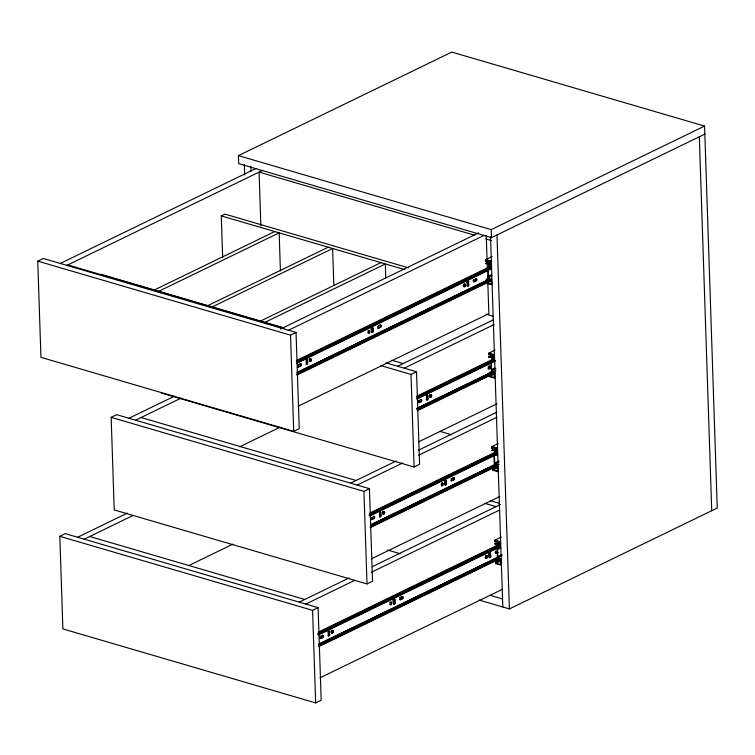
<?xml version="1.0" encoding="UTF-8"?>
<svg xmlns="http://www.w3.org/2000/svg" width="755" height="755" viewBox="0 0 755 755"><rect width="100%" height="100%" fill="white"/><g stroke="black" fill="none" stroke-linecap="round" stroke-linejoin="round"><path stroke-width="1.13" d="M704.849 134.107L491.467 237.646L238.693 163.637L238.42 155.624L451.801 52.086L704.575 126.094L717.25 508.049L509.398 608.908L479.076 600.036M37.75 261.136L43.271 258.465L296.045 332.474L299.244 428.68L293.723 431.36L40.94 357.351L37.75 261.136L290.533 335.154L296.045 332.474M59.919 263.627L255.898 168.535M66.497 265.562L262.759 170.328M222.659 257.521L221.281 215.911L224.971 214.118L408.323 267.798M154.397 289.967L274.754 231.559M158.805 291.26L279.161 232.851L280.426 270.998M207.852 305.615L328.208 247.215M212.259 306.907L332.615 248.508L333.842 285.494M260.56 321.045L380.916 262.646M264.967 322.338L385.324 263.939L385.777 277.812M280.473 329.038L478.717 232.842M238.42 155.624L491.203 229.633L704.575 126.094M288.117 330.445L484.097 235.352M111.155 417.345L116.666 414.665L369.45 488.683L372.526 581.256L367.005 583.936L114.222 509.927L111.155 417.345L363.929 491.354L369.45 488.683M128.954 418.27L174.509 396.158M135.541 420.195L181.096 398.093M488.249 260.39L485.691 261.287L485.644 259.682L491.996 256.596M485.691 261.287L487.815 260.258M490.467 262.06L485.776 263.693L489.995 261.098M485.776 263.693L491.514 261.013M485.758 263.155L487.277 263.07L488.06 263.825L491.241 262.287M488.06 263.825L489.268 264.184L491.382 263.155M488.126 278.567L487.749 267.44L489.863 266.411M296.649 360.446L487.334 267.912L489.41 268.459L491.524 267.43M296.356 361.183L488.098 268.138L488.466 276.113L489.674 276.472L491.788 275.443M487.749 267.44L488.947 267.798L491.071 266.77M321.47 349.272L323.593 348.253M297.432 361.192L300.613 359.654M322.857 348.857L327.094 346.8M349.339 336.003L351.462 334.984M373.706 324.188L377.944 322.13M399.131 311.843L403.368 309.795M425.612 298.999L429.85 296.941M449.98 287.174L454.217 285.116M476.462 274.32L479.642 272.781M296.838 362.145L489.636 268.591L490.41 268.808L490.42 269.346L296.564 363.41M297.914 362.164L376.301 324.121M378.425 323.093L452.575 287.108M454.699 286.079L489.655 269.12L490.42 269.346M296.545 362.881L490.41 268.808M297.895 365.26A1.142 0.689 -73.7 0 1 298.404 364.693L300.688 363.929A1.142 0.689 -73.7 0 1 301.453 364.637A1.142 0.689 -73.7 0 1 300.754 366.052L298.48 366.817A1.142 0.689 -73.7 0 1 297.819 366.59M377.877 326.283A1.142 0.689 -73.7 0 1 378.236 325.962L380.076 325.065A1.142 0.689 -73.7 0 1 380.265 325.009M298.914 366.939A1.142 0.689 -73.7 0 1 298.14 366.241A1.142 0.689 -73.7 0 1 298.848 364.825L300.688 363.929M378.746 328.198A1.142 0.689 -73.7 0 1 377.972 327.5A1.142 0.689 -73.7 0 1 378.68 326.084L380.52 325.197A1.142 0.689 -73.7 0 1 381.284 325.896A1.142 0.689 -73.7 0 1 380.586 327.311L378.312 328.076A1.142 0.689 -73.7 0 1 377.934 328.114M474.329 279.671L476.169 278.784A1.142 0.689 -73.7 0 1 476.933 279.482A1.142 0.689 -73.7 0 1 476.235 280.898L473.961 281.662A1.142 0.689 -73.7 0 1 473.187 280.964A1.142 0.689 -73.7 0 1 473.885 279.548L474.329 279.671A1.142 0.689 -73.7 0 0 473.63 281.086A1.142 0.689 -73.7 0 0 474.395 281.785M298.48 366.817L300.32 365.92A1.142 0.689 -73.7 0 0 301.018 364.505A1.142 0.689 -73.7 0 0 300.245 363.806M378.312 328.076L380.586 327.311M473.961 281.662L475.801 280.766A1.142 0.689 -73.7 0 0 476.499 279.35A1.142 0.689 -73.7 0 0 475.725 278.652L476.169 278.784M488.466 276.113L491.647 274.575M486.286 279.18L489.174 278.378M297.47 372.206L487.098 280.19M296.743 372.819L487.428 280.294M297.498 372.517L489.957 279.133M469.44 289.561L471.554 288.533M297.508 373.045L314.457 364.816M316.581 363.787L340.949 351.972M343.063 350.943L367.43 339.118M369.544 338.089L390.731 327.812M396.035 325.235L417.222 314.958M419.336 313.929L443.704 302.104M445.818 301.075L470.186 289.25M472.309 288.231L488.192 280.511M297.225 373.782L490.023 280.228L490.788 280.454L490.807 280.983L296.951 375.056M296.932 374.518L490.788 280.454M486.805 281.709L486.843 282.785L491.08 280.728M298.168 406.199L488.853 313.674L487.805 282.162M397.649 366.241L492.996 319.978M239.76 446.762L280.011 427.226M404.236 368.176L494.28 324.48M59.815 536.324L65.326 533.653L318.11 607.662L321.186 700.244L315.666 702.914L62.882 628.906L59.815 536.324L312.589 610.342L318.11 607.662M380.539 365.524L411.003 374.452L416.524 371.771L419.591 464.353L414.08 467.024L161.296 393.015M77.623 537.249L127.406 513.089M84.201 539.174L132.937 515.533M491.354 353.868L488.796 354.774L488.74 353.17L495.101 350.084M488.796 354.774L490.91 353.746M493.572 355.548L488.872 357.172L493.091 354.586M488.872 357.172L493.864 354.812M488.853 356.643L489.627 356.87L494.61 354.501M490.373 356.558L491.165 357.313L494.336 355.775M491.165 357.313L492.364 357.672L494.487 356.643M417.005 396.111L492.213 359.616M416.713 396.847L492.987 359.842M421.696 394.714L425.933 392.657M445.006 383.398L449.244 381.35M471.488 370.554L475.725 368.497M419.903 395.837L424.14 393.78M446.394 382.983L449.565 381.445M471.818 370.648L476.056 368.591M417.185 397.809L492.402 361.315M417.515 398.13L420.695 396.592M439.759 387.334L447.177 383.738M466.241 374.489L470.478 372.432M416.892 398.555L495.289 360.512M416.911 399.084L495.308 361.041M419.195 400.49L421.035 399.603A1.142 0.689 -73.7 0 1 421.809 400.301A1.142 0.689 -73.7 0 1 421.111 401.717L418.827 402.481A1.142 0.689 -73.7 0 1 418.062 401.783A1.142 0.689 -73.7 0 1 418.761 400.367L419.195 400.49A1.142 0.689 -73.7 0 0 418.496 401.905A1.142 0.689 -73.7 0 0 419.27 402.613M418.827 402.481L420.667 401.584A1.142 0.689 -73.7 0 0 421.375 400.169A1.142 0.689 -73.7 0 0 420.601 399.47L421.035 399.603M492.364 357.672L492.505 361.947L491.307 361.588L491.571 369.601L494.742 368.062M491.571 369.601L492.779 369.959L495.95 368.412M490.174 373.423L489.391 372.668L492.562 371.13M416.769 408.389L493.043 371.384M417.1 408.483L492.307 371.988M416.788 408.7L493.062 371.686M436.182 399.763L438.306 398.734M459.493 388.457L461.607 387.428M485.975 375.603L488.089 374.574M416.807 409.229L463.419 386.607M465.533 385.579L493.081 372.215M494.148 373.14L489.91 375.197L489.938 376.264L494.327 377.557L494.138 371.677L495.978 370.78M417.572 409.455L492.788 372.951M423.951 406.898L432.426 402.783M434.54 401.754L436.664 400.726M450.433 394.044L455.727 391.477M457.851 390.448L462.088 388.391M473.734 382.738L482.209 378.623M484.333 377.594L488.57 375.537M417.279 410.191L493.553 373.178M417.298 410.72L494.629 373.197M491.713 373.876L492.921 374.225L495.035 373.206M489.938 376.264L495.242 373.697M418.525 441.873L496.913 403.831M350.584 483.153L396.13 461.05M418.383 450.254L496.771 412.221M188.42 565.74L232.908 544.147M357.162 485.078L402.717 462.975M418.61 455.265L496.998 417.232M494.449 447.356L491.892 448.253L491.845 446.658L498.196 443.572M491.892 448.253L494.015 447.234M496.667 449.036L491.977 450.659L496.195 448.074M491.977 450.659L495.157 449.121M491.958 450.131L496.658 448.498M492.722 450.348L493.477 450.046L494.261 450.801L497.441 449.263M494.261 450.801L495.469 451.16L497.583 450.131M369.931 513.023L495.997 451.849M369.639 513.759L495.705 452.585M388.4 504.944L393.695 502.368M414.882 492.09L419.119 490.033M441.364 479.236L445.601 477.179M464.674 467.93L469.969 465.354M491.156 455.076L495.393 453.019M389.788 504.519L394.025 502.462M415.212 492.184L419.45 490.127M441.694 479.331L444.874 477.792M466.061 467.515L470.299 465.457M496.063 453.387L493.949 454.416L495.157 454.765L495.044 451.565L493.496 450.575M369.365 515.023L495.431 453.859M369.053 515.24L496.177 453.547M383.153 508.87L390.571 505.274M409.635 496.026L417.053 492.42M432.945 484.71L440.363 481.114M459.427 471.866L466.845 468.26M485.909 459.012L493.326 455.416M369.827 515.467L495.884 454.293M369.846 515.995L496.969 454.302M499.055 461.9L495.875 463.438L494.667 463.089L494.402 455.076L495.61 455.425L497.734 454.397M451.16 478.859A1.142 0.689 -73.7 0 1 451.518 478.538L453.802 477.773A1.142 0.689 -73.7 0 1 454.567 478.472A1.142 0.689 -73.7 0 1 453.868 479.887L451.594 480.652A1.142 0.689 -73.7 0 1 451.056 480.595M372.196 519.515A1.142 0.689 -73.7 0 1 371.422 518.817A1.142 0.689 -73.7 0 1 372.13 517.401L373.97 516.514A1.142 0.689 -73.7 0 1 374.735 517.213A1.142 0.689 -73.7 0 1 374.036 518.628L371.762 519.393A1.142 0.689 -73.7 0 1 371.101 519.166M452.028 480.784A1.142 0.689 -73.7 0 1 451.254 480.076A1.142 0.689 -73.7 0 1 451.962 478.67L453.802 477.773M371.762 519.393L373.602 518.496A1.142 0.689 -73.7 0 0 374.301 517.081A1.142 0.689 -73.7 0 0 373.527 516.382L373.97 516.514M451.594 480.652L453.425 479.765A1.142 0.689 -73.7 0 0 454.132 478.349A1.142 0.689 -73.7 0 0 453.359 477.641M494.667 463.089L498.904 461.031M370.752 524.791L495.761 464.127M371.082 524.885L496.092 464.231M370.771 525.093L495.78 464.438M377.462 522.328L381.7 520.27M429.368 497.139L431.482 496.11M455.85 484.285L457.974 483.257M370.79 525.622L495.799 464.967M370.497 526.358L495.506 465.703M496.186 467.147L493.006 468.685L493.043 469.752L497.432 471.035L497.234 465.165L499.074 464.268M370.516 526.896L372.64 525.867M377.934 523.29L380.058 522.262M390.646 517.128L399.121 513.013M401.245 511.984L408.653 508.389M417.128 504.274L422.432 501.707M427.726 499.13L431.964 497.073M443.619 491.42L448.914 488.853M454.208 486.277L458.445 484.229M466.92 480.114L472.215 477.547M477.519 474.97L484.927 471.375M493.402 467.26L495.525 466.231M370.214 527.103L496.271 465.929M370.224 527.632L496.29 466.458M497.234 465.165L497.885 471.705L492.619 470.157L492.571 468.553L495.752 467.015M493.279 466.911L494.063 467.675L496.016 467.713L498.14 466.684M493.043 469.752L498.338 467.185M371.451 558.785L499.631 496.582M299.244 602.141L349.027 577.981M372.338 566.665L500.518 504.463M305.822 604.066L354.557 580.416M371.507 572.196L499.687 509.993M497.554 540.844L494.997 541.741L494.94 540.146L501.301 537.06M494.997 541.741L497.12 540.712M496.356 559.861L497.149 560.625L498.659 560.54L498.555 557.332L497.347 556.992L497.045 547.903L498.253 548.253L498.149 545.044L496.592 544.062L495.072 544.147L495.063 543.609L499.3 541.562M495.072 544.147L499.753 541.986M495.846 544.374L499.772 542.524M495.063 543.609L496.573 543.524L497.366 544.289L500.537 542.751M318.591 632.001L500.688 543.609M318.299 632.737L498.394 545.355M331.756 626.49L337.06 623.923M358.248 613.636L363.542 611.069M384.729 600.791L388.967 598.734M411.211 587.937L413.334 586.909M434.521 576.631L439.816 574.055M461.003 563.777L463.117 562.749M487.485 550.923L489.608 549.895M333.144 626.074L337.381 624.017M359.635 613.22L363.872 611.163M385.059 600.886L388.23 599.347M411.541 588.032L413.664 587.003M462.39 563.362L464.514 562.333M488.872 550.508L490.995 549.48M318.025 634.011L499.178 546.11M317.713 634.219L498.866 546.318M326.519 630.425L333.936 626.829M353 617.571L360.418 613.975M376.311 606.265L386.9 601.122M402.793 593.411L410.21 589.815M429.274 580.567L436.692 576.962M452.585 569.251L463.174 564.117M479.066 556.407L486.484 552.802M318.487 634.445L498.574 547.054M318.506 634.974L498.593 547.583M502.16 555.387L498.98 556.926L497.772 556.577L497.507 548.564L498.715 548.913L500.829 547.885M402.462 596.752L400.178 597.516L402.462 596.752A1.142 0.689 -73.7 0 1 403.227 597.46A1.142 0.689 -73.7 0 1 402.528 598.866L400.254 599.63A1.142 0.689 -73.7 0 1 399.716 599.574M320.856 638.503A1.142 0.689 -73.7 0 1 320.092 637.796A1.142 0.689 -73.7 0 1 320.79 636.38L322.63 635.493A1.142 0.689 -73.7 0 1 323.395 636.191A1.142 0.689 -73.7 0 1 322.696 637.607L320.422 638.371A1.142 0.689 -73.7 0 1 319.761 638.154M320.422 638.371L322.696 637.607M400.254 599.63L402.094 598.743A1.142 0.689 -73.7 0 0 402.793 597.328A1.142 0.689 -73.7 0 0 402.019 596.629M495.469 551.424A1.142 0.689 -73.7 0 0 495.903 553.217L497.743 552.33A1.142 0.689 -73.7 0 0 497.932 552.198M495.903 553.217L498.177 552.452M497.772 556.577L502.009 554.519M319.412 643.77L498.451 556.897M318.685 644.383L497.715 557.501M319.44 644.072L498.47 557.199M322.942 642.854L325.056 641.826M399.216 605.84L401.33 604.812M475.49 568.826L477.604 567.798M319.45 644.6L497.422 558.247M319.167 645.346L498.196 558.473M321.3 644.846L325.537 642.788M334.012 638.673L342.487 634.568M344.601 633.539L352.019 629.934M360.494 625.829L365.788 623.252M371.092 620.685L378.5 617.09M386.975 612.975L392.279 610.399M397.574 607.832L401.811 605.774M410.286 601.669L415.58 599.092M420.875 596.526L428.293 592.93M436.767 588.815L442.062 586.239M447.366 583.672L454.774 580.076M463.249 575.961L465.373 574.933M470.667 572.365L478.085 568.77M486.56 564.655L491.854 562.079M318.874 646.082L498.961 558.691M318.893 646.61L498.98 559.219M499.291 560.635L496.11 562.173L496.148 563.239L500.537 564.523L500.773 558.776L500.99 565.184L495.724 563.645L495.667 562.041L497.79 561.012M495.61 560.172L497.158 561.154L499.121 561.201L501.235 560.172M496.148 563.239L501.443 560.672M320.111 677.763L502.32 589.344M494.044 467.137L495.563 467.052L495.459 463.844L494.251 463.504L493.987 455.548M488.041 276.528L489.249 276.877L489.363 280.077L487.843 280.162L487.05 279.407M474.121 235.069L259.078 172.112L260.862 225.83M485.824 238.929L491.477 240.581M485.644 259.682L490.91 261.221L491.118 267.638L490.486 261.626L486.097 260.343L486.135 261.409M486.305 279.718L487.862 280.7L489.816 280.747L489.674 276.472M490.042 280.756L490.807 280.983M486.843 282.785L491.231 284.069L491.477 278.321L491.684 284.729L486.418 283.191M468.364 281.955L468.893 284.729A1.142 0.689 -73.7 0 1 468.185 286.145A1.142 0.689 -73.7 0 1 467.42 285.447L466.977 285.315A1.142 0.689 -73.7 0 0 467.751 286.013A1.142 0.689 -73.7 0 0 468.449 284.607L468.364 281.955A1.142 0.689 -73.7 0 0 467.968 281.219M466.892 282.672L467.42 285.447M221.281 215.911L404.633 269.592M486.078 314.174L492.864 316.166M488.74 353.17L494.006 354.708L494.223 361.116L493.591 355.114L489.202 353.831L489.231 354.897M371.753 327.802A1.142 0.689 -73.7 0 1 372.715 328.368L373.234 331.143A1.142 0.689 -73.7 0 1 372.536 332.559A1.142 0.689 -73.7 0 1 371.762 331.86L371.243 329.086A1.142 0.689 -73.7 0 1 371.573 327.991M371.243 329.086L371.762 331.86M372.715 328.368L373.234 331.143M494.138 371.677L494.789 378.217L489.523 376.669M489.391 372.668L490.939 373.649L492.458 373.565L492.354 370.365L491.146 370.016L490.844 360.928L492.052 361.277L491.949 358.078L490.391 357.087M100.925 274.31L284.276 327.991M67.78 264.939L282.814 327.897M391.854 360.258L403.17 363.57M386.05 362.853L416.524 371.771M306.096 359.767A1.142 0.689 -73.7 0 1 307.228 360.144L307.757 362.919A1.142 0.689 -73.7 0 1 307.049 364.335A1.142 0.689 -73.7 0 1 306.285 363.636L306.19 360.994A1.142 0.689 -73.7 0 1 306.898 359.578A1.142 0.689 -73.7 0 1 307.662 360.277M427.585 395.818L428.104 398.593A1.142 0.689 -73.7 0 1 427.405 400.008A1.142 0.689 -73.7 0 1 426.632 399.301L426.197 399.178A1.142 0.689 -73.7 0 0 426.971 399.876A1.142 0.689 -73.7 0 0 427.67 398.461L427.585 395.818A1.142 0.689 -73.7 0 0 427.339 395.167A1.142 0.689 -73.7 0 0 426.547 396.658L426.632 399.301M306.086 364.146A1.142 0.689 -73.7 0 0 307.313 362.796L307.757 362.919M440.137 431.416L451.452 434.738M491.845 446.658L497.111 448.196L497.319 454.604L496.686 448.602L492.298 447.319L492.335 448.385M445.035 480.378A1.142 0.689 -73.7 0 1 445.988 480.954L446.516 483.719A1.142 0.689 -73.7 0 1 445.818 485.135A1.142 0.689 -73.7 0 1 445.044 484.436L444.525 481.662A1.142 0.689 -73.7 0 1 444.855 480.567M444.525 481.662L445.044 484.436M445.988 480.954L446.516 483.719M490.259 500.641L499.319 503.292M484.738 503.321L496.063 506.633M141.062 417.515L356.096 480.482M494.94 540.146L500.206 541.684L500.423 548.092L499.791 542.09L495.403 540.806L495.44 541.873M497.366 544.289L498.574 544.638L498.715 548.913M379.378 512.343A1.142 0.689 -73.7 0 1 380.511 512.73L381.039 515.495A1.142 0.689 -73.7 0 1 380.331 516.911A1.142 0.689 -73.7 0 1 379.567 516.212L379.472 513.57A1.142 0.689 -73.7 0 1 380.18 512.154A1.142 0.689 -73.7 0 1 380.945 512.853M379.369 516.731A1.142 0.689 -73.7 0 0 380.595 515.372L381.039 515.495M489.533 552.82A1.142 0.689 -73.7 0 1 490.306 553.519L490.835 556.293A1.142 0.689 -73.7 0 1 490.127 557.709A1.142 0.689 -73.7 0 1 489.363 557.001L488.863 555.114M488.834 554.236L489.363 557.001M490.306 553.519L490.835 556.293M387.664 550.074L400.112 553.717M490.108 595.327L502.547 598.97M393.695 599.357A1.142 0.689 -73.7 0 1 394.657 599.932L395.176 602.707A1.142 0.689 -73.7 0 1 394.478 604.123A1.142 0.689 -73.7 0 1 393.704 603.415L393.185 600.65A1.142 0.689 -73.7 0 1 393.374 599.791M393.185 600.65L393.704 603.415M393.666 604.028A1.142 0.689 -73.7 0 0 394.742 602.575L395.176 602.707M89.722 536.494L304.756 599.461M328.038 631.331A1.142 0.689 -73.7 0 1 329.171 631.708L329.699 634.483A1.142 0.689 -73.7 0 1 328.991 635.899A1.142 0.689 -73.7 0 1 328.227 635.191L328.132 632.548A1.142 0.689 -73.7 0 1 328.84 631.133A1.142 0.689 -73.7 0 1 329.605 631.831M328.029 635.71A1.142 0.689 -73.7 0 0 329.255 634.351L329.699 634.483M322.63 635.493L322.187 635.361A1.142 0.689 -73.7 0 1 322.376 635.304M320.79 636.38L320.346 636.257A1.142 0.689 -73.7 0 0 319.733 637.097M489.24 279.473L490.023 280.228M487.296 263.608L488.844 264.59L488.947 267.798M699.328 136.787L711.729 510.729M496.988 234.965L509.398 608.908M491.203 229.633L491.467 237.646M490.523 236.57L502.811 606.982M489.268 264.184L489.41 268.459M492.779 369.959L492.921 374.225M495.469 451.16L495.61 455.425M495.875 463.438L496.016 467.713M498.98 556.926L499.121 561.201M486.258 235.484L487.343 268.167M487.588 275.66L487.692 278.661M411.003 374.452L414.08 467.024M394.657 599.932L394.742 602.575M380.511 512.73L380.595 515.372M363.929 491.354L367.005 583.936M329.171 631.708L329.255 634.351M307.228 360.144L307.313 362.796M312.589 610.342L315.666 702.914M290.533 335.154L293.723 431.36M250.905 166.411L251.066 171.111M244.327 164.486L244.677 175.066M309.984 358.804A1.434 0.859 -73.7 0 1 310.947 359.569A1.434 0.859 -73.7 0 1 310.23 361.352A1.434 0.859 -73.7 0 1 309.154 360.899M309.21 359.852A1.434 0.859 -73.7 0 1 309.748 358.965M466.967 282.096A1.142 0.689 -73.7 0 1 467.59 281.256M368.025 330.822A1.434 0.859 -73.7 0 1 369.44 331.303A1.434 0.859 -73.7 0 1 368.1 333.115M380.454 325.027A1.142 0.689 -73.7 0 1 380.152 327.179M371.677 329.218A1.142 0.689 -73.7 0 1 372.375 327.802A1.142 0.689 -73.7 0 1 373.149 328.5M372.8 331.02A1.142 0.689 -73.7 0 1 372.102 332.436A1.142 0.689 -73.7 0 1 371.328 331.728M467.326 282.804A1.142 0.689 -73.7 0 1 468.034 281.389A1.142 0.689 -73.7 0 1 468.798 282.087M383.266 511.39A1.434 0.859 -73.7 0 1 384.229 512.267A1.434 0.859 -73.7 0 1 383.351 514.032A1.434 0.859 -73.7 0 1 382.389 513.155M382.407 512.796A1.434 0.859 -73.7 0 1 383.03 511.55M441.307 483.408A1.434 0.859 -73.7 0 1 442.723 483.88A1.434 0.859 -73.7 0 1 441.382 485.691M444.959 481.794A1.142 0.689 -73.7 0 1 445.658 480.378A1.142 0.689 -73.7 0 1 446.432 481.077M446.082 483.596A1.142 0.689 -73.7 0 1 445.384 485.012A1.142 0.689 -73.7 0 1 444.61 484.314M371.073 518.109A1.142 0.689 -73.7 0 1 371.328 517.6M430.803 394.431A1.434 0.859 -73.7 0 1 431.162 396.196A1.434 0.859 -73.7 0 1 429.822 397.102A1.434 0.859 -73.7 0 1 429.699 395.176M429.888 394.874A1.434 0.859 -73.7 0 1 430.341 394.478M488.834 366.09A1.434 0.859 -73.7 0 1 489.693 367.694A1.434 0.859 -73.7 0 1 488.108 368.459M488.06 367.138A1.434 0.859 -73.7 0 1 488.381 366.496M427.245 395.243A1.142 0.689 -73.7 0 1 428.019 395.941M426.188 395.95A1.142 0.689 -73.7 0 1 426.622 395.243M485.833 555.727A1.434 0.859 -73.7 0 1 487.032 556.68A1.434 0.859 -73.7 0 1 485.625 558.228A1.434 0.859 -73.7 0 1 485.616 555.973M490.391 556.161A1.142 0.689 -73.7 0 1 489.693 557.577A1.142 0.689 -73.7 0 1 488.919 556.879M331.926 630.368A1.434 0.859 -73.7 0 1 332.889 631.246A1.434 0.859 -73.7 0 1 332.021 633.011A1.434 0.859 -73.7 0 1 331.049 632.133M331.077 631.784A1.434 0.859 -73.7 0 1 331.473 630.765M488.844 553.943A1.142 0.689 -73.7 0 1 489.344 552.943M391.09 602.056A1.434 0.859 -73.7 0 1 391.222 603.755A1.434 0.859 -73.7 0 1 390.042 604.679M389.967 602.386A1.434 0.859 -73.7 0 1 390.184 602.141M399.82 597.837A1.142 0.689 -73.7 0 1 399.99 597.649M400.688 599.763A1.142 0.689 -73.7 0 1 399.914 599.064A1.142 0.689 -73.7 0 1 400.622 597.649M495.639 551.235A1.142 0.689 -73.7 0 1 495.827 551.103L496.271 551.235A1.142 0.689 -73.7 0 0 495.573 552.651A1.142 0.689 -73.7 0 0 496.337 553.349M322.564 635.323A1.142 0.689 -73.7 0 1 322.262 637.484M393.619 600.772A1.142 0.689 -73.7 0 1 394.318 599.357A1.142 0.689 -73.7 0 1 395.091 600.065M393.308 603.556A1.142 0.689 -73.7 0 1 393.27 603.292M489.268 554.359A1.142 0.689 -73.7 0 1 489.976 552.943A1.142 0.689 -73.7 0 1 490.741 553.641M464.674 286.258A1.434 0.859 -73.7 0 0 464.599 283.965A1.434 0.859 -73.7 0 0 463.259 285.777A1.434 0.859 -73.7 0 0 464.674 286.258M310.966 361.183A1.434 0.859 -73.7 0 0 310.89 358.889A1.434 0.859 -73.7 0 0 309.55 360.701A1.434 0.859 -73.7 0 0 310.966 361.183M369.459 332.795A1.434 0.859 -73.7 0 0 369.384 330.511A1.434 0.859 -73.7 0 0 368.044 332.323A1.434 0.859 -73.7 0 0 369.459 332.795M465.108 286.381A1.434 0.859 -73.7 0 0 465.033 284.097A1.434 0.859 -73.7 0 0 463.693 285.909A1.434 0.859 -73.7 0 0 465.108 286.381M384.248 513.759A1.434 0.859 -73.7 0 0 384.172 511.465A1.434 0.859 -73.7 0 0 382.832 513.287A1.434 0.859 -73.7 0 0 384.248 513.759M442.741 485.38A1.434 0.859 -73.7 0 0 442.666 483.087A1.434 0.859 -73.7 0 0 441.326 484.899A1.434 0.859 -73.7 0 0 442.741 485.38M431.322 396.847A1.434 0.859 -73.7 0 0 431.247 394.563A1.434 0.859 -73.7 0 0 429.906 396.375A1.434 0.859 -73.7 0 0 431.322 396.847M489.816 368.468A1.434 0.859 -73.7 0 0 489.74 366.175A1.434 0.859 -73.7 0 0 488.4 367.987A1.434 0.859 -73.7 0 0 489.816 368.468M332.908 632.737A1.434 0.859 -73.7 0 0 332.832 630.453A1.434 0.859 -73.7 0 0 331.492 632.265A1.434 0.859 -73.7 0 0 332.908 632.737M391.401 604.359A1.434 0.859 -73.7 0 0 391.326 602.065A1.434 0.859 -73.7 0 0 389.986 603.877A1.434 0.859 -73.7 0 0 391.401 604.359M487.05 557.945A1.434 0.859 -73.7 0 0 486.975 555.652A1.434 0.859 -73.7 0 0 485.635 557.464A1.434 0.859 -73.7 0 0 487.05 557.945"/></g></svg>
